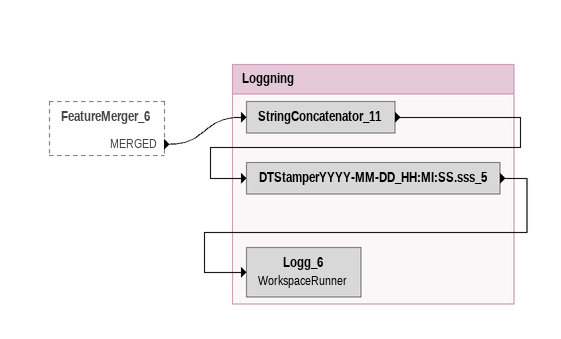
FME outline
FeatureMerger_6 [outside]
    MERGED -> StringConcatenator_11

Bookmark: Loggning
StringConcatenator_11
    -> DTStamperYYYY-MM-DD_HH:MI:SS.sss_5
DTStamperYYYY-MM-DD_HH:MI:SS.sss_5
    -> Logg_6
Logg_6: WorkspaceRunner
